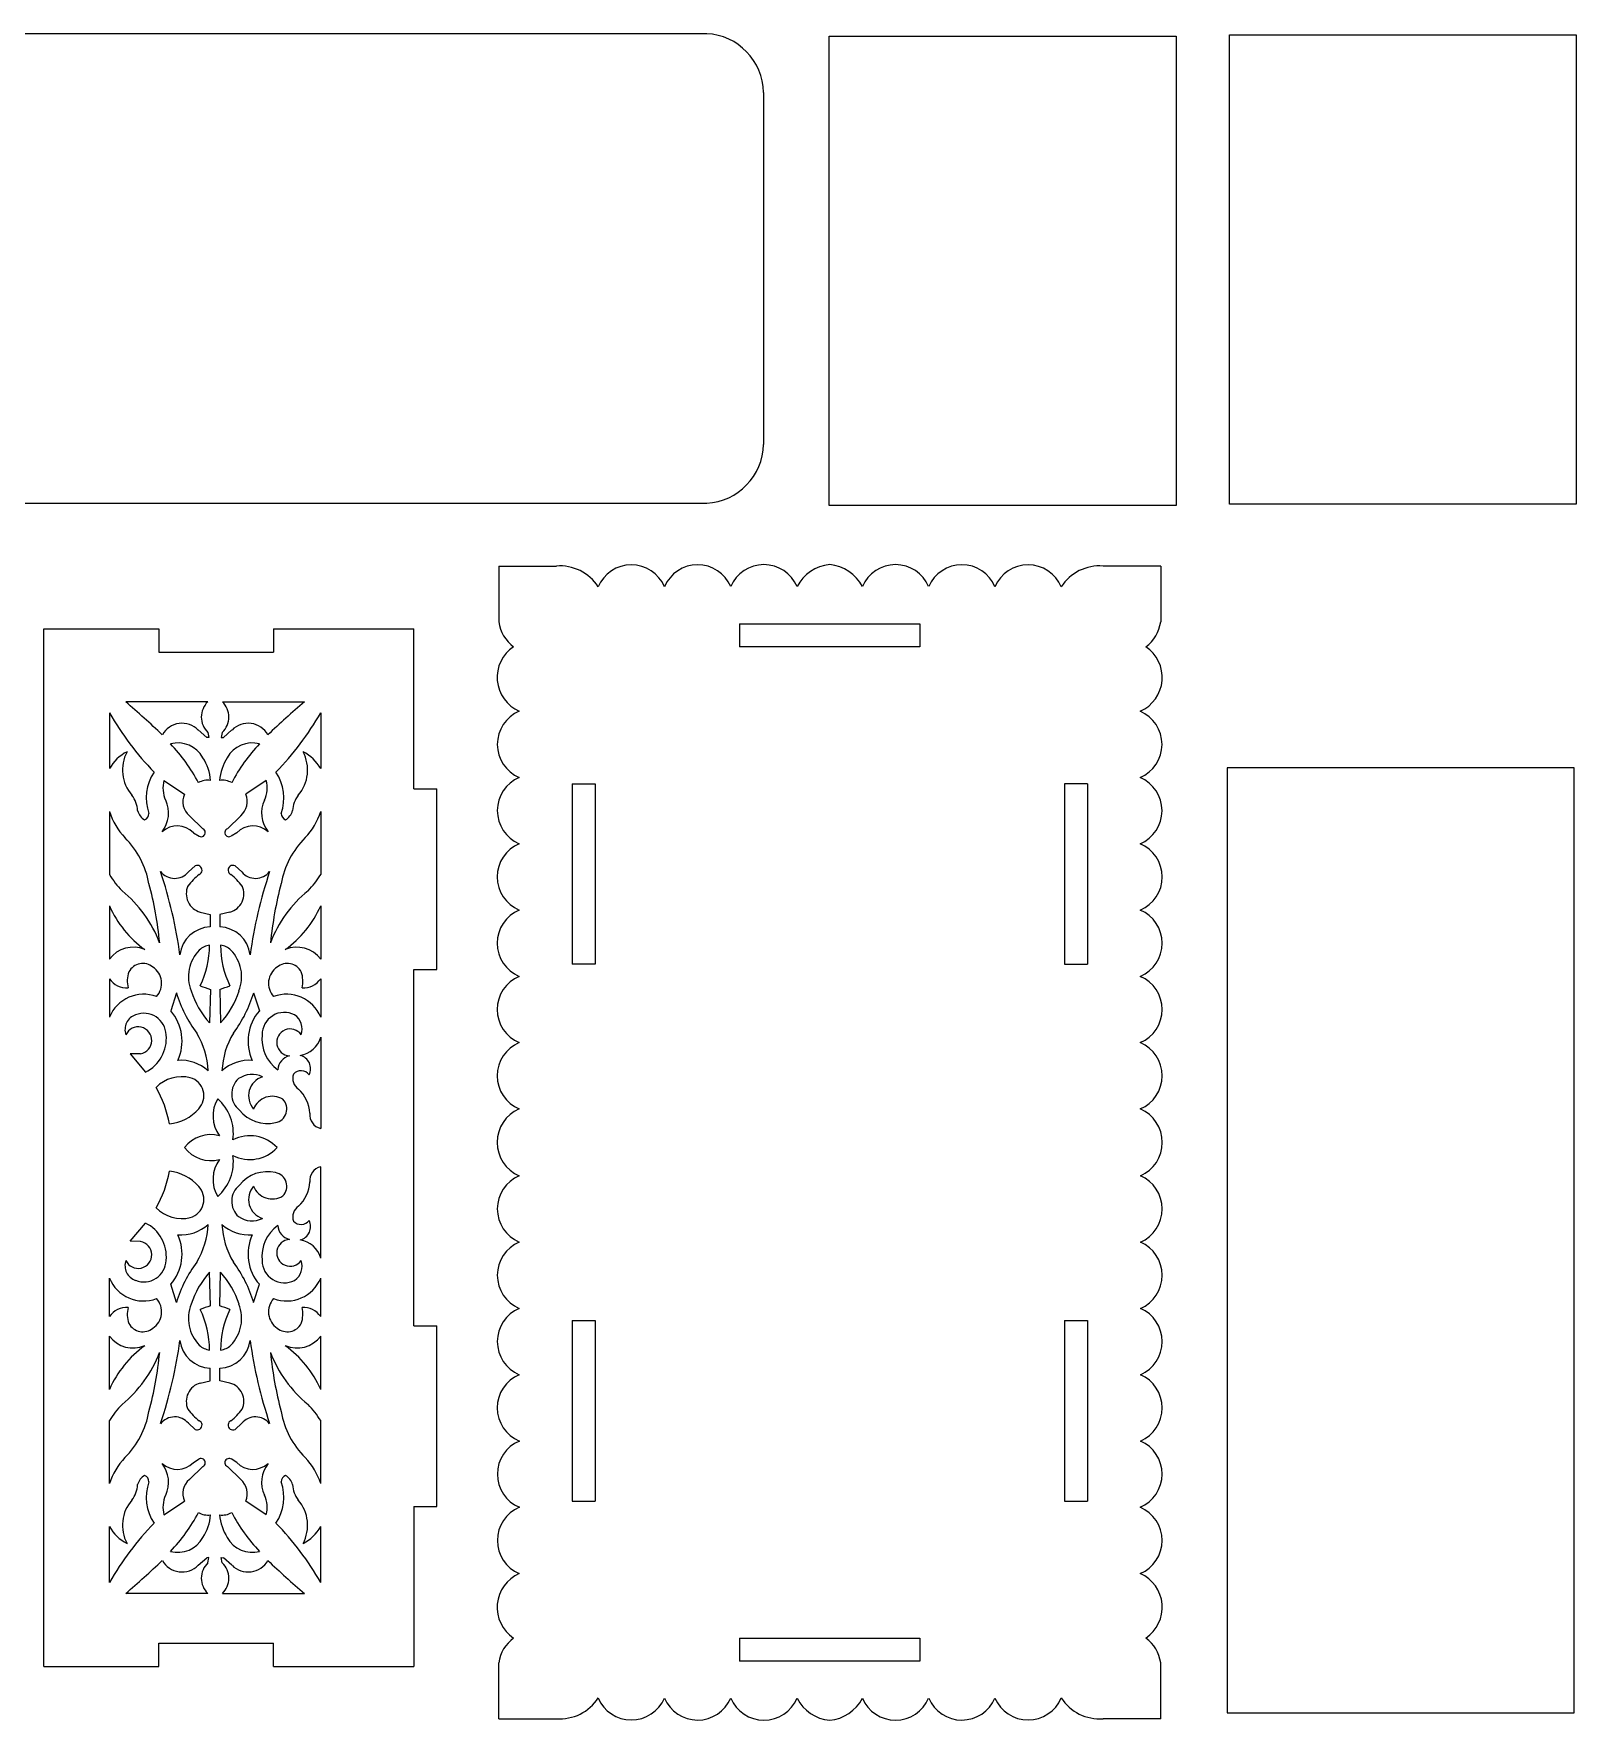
# Model space of a CAD drawing. Extents: x 0 to 464, y 1 to 302.
# Drawn here: x 196.7 to 464.4, y 4.8 to 297.4 of the extents above; entities that cross this region are included whole.
import ezdxf

# ---------------------------------------------------------------- set-up
doc = ezdxf.new("R2010")
doc.units = 0
doc.layers.get('0').update_dxf_attribs({"linetype": 'CONTINUOUS'})

msp = doc.modelspace()

# ---------------------------------------------------------------- linework, layer by layer
at = {"color": 3}
for p, q in [((277.44, 205.04), (287.43, 205.04)), ((277.44, 205.04), (277.44, 205.04)), ((277.44, 205.04), (277.44, 205.04)), ((277.44, 205.04), (277.44, 195.36)), ((392.32, 205.04), (382.32, 205.04)), ((392.32, 205.04), (392.32, 205.04)), ((392.32, 205.04), (392.32, 205.04)), ((392.32, 205.04), (392.32, 195.36)), ((198.47, 14.13), (198.47, 194.13)), ((198.47, 194.13), (218.45, 194.13)), ((218.45, 194.13), (218.45, 190.13)), ((238.37, 194.13), (262.68, 194.13)), ((238.37, 194.13), (238.37, 190.13)), ((262.68, 166.37), (262.68, 194.13)), ((319.22, 195.04), (350.54, 195.04)), ((319.22, 195.04), (319.22, 191.04)), ((350.54, 195.04), (350.54, 191.04)), ((350.54, 191.04), (319.22, 191.04)), ((218.45, 190.13), (238.37, 190.13)), ((226.94, 181.51), (212.7, 181.51)), ((229.47, 181.51), (243.71, 181.51)), ((209.87, 179.58), (209.87, 169.89)), ((246.54, 179.58), (246.54, 169.89)), ((225.26, 176.6), (226.75, 175.28)), ((226.95, 176.19), (227.15, 175.27)), ((229.45, 176.19), (229.26, 175.27)), ((231.14, 176.6), (229.65, 175.28)), ((227.15, 175.27), (226.75, 175.28)), ((229.26, 175.27), (229.65, 175.28)), ((219.33, 167.83), (222.87, 165.47)), ((237.07, 167.83), (233.54, 165.47)), ((290.16, 167.28), (290.16, 135.96)), ((290.16, 167.28), (294.16, 167.28)), ((294.16, 167.28), (294.16, 135.96)), ((379.6, 167.28), (375.6, 167.28)), ((375.6, 167.28), (375.6, 135.96)), ((379.6, 167.28), (379.6, 135.96)), ((262.68, 166.37), (266.68, 166.37)), ((266.68, 135.05), (266.68, 166.37)), ((209.87, 162.43), (209.87, 151.51)), ((223.74, 161.7), (226.06, 159.46)), ((232.67, 161.7), (230.34, 159.46)), ((246.54, 162.43), (246.54, 151.51)), ((224.45, 158.78), (225.44, 158.16)), ((231.96, 158.78), (230.97, 158.16)), ((223.58, 151.96), (224.74, 153.03)), ((232.83, 151.96), (231.67, 153.03)), ((209.87, 146.09), (209.87, 136.84)), ((225.63, 144.99), (227.38, 144.59)), ((227.38, 144.59), (227.38, 142.42)), ((230.78, 144.99), (229.03, 144.59)), ((229.03, 144.59), (229.03, 142.42)), ((246.54, 146.09), (246.54, 136.84)), ((262.68, 73.21), (262.68, 135.05)), ((262.68, 135.05), (266.68, 135.05)), ((294.16, 135.96), (290.16, 135.96)), ((375.6, 135.96), (379.6, 135.96)), ((209.87, 133.45), (209.87, 126.78)), ((246.54, 133.45), (246.54, 126.78)), ((221.5, 131.01), (220.52, 127.85)), ((227.4, 131.58), (227.26, 125.77)), ((229.01, 131.58), (229.15, 125.77)), ((234.9, 131.01), (235.89, 127.85)), ((246.54, 123.29), (246.54, 107.47)), ((215.27, 120.43), (213.49, 120.38)), ((213.49, 120.38), (216.11, 117.22)), ((246.54, 84.98), (246.54, 100.8)), ((213.49, 87.89), (216.11, 91.05)), ((215.27, 87.84), (213.49, 87.89)), ((227.4, 76.68), (227.26, 82.5)), ((229.01, 76.68), (229.15, 82.5)), ((209.87, 74.82), (209.87, 81.49)), ((221.5, 77.25), (220.52, 80.42)), ((234.9, 77.25), (235.89, 80.42)), ((246.54, 74.82), (246.54, 81.49)), ((262.68, 73.21), (266.68, 73.21)), ((266.68, 41.89), (266.68, 73.21)), ((290.16, 74.12), (294.16, 74.12)), ((290.16, 74.12), (290.16, 42.8)), ((294.16, 74.12), (294.16, 42.8)), ((375.6, 74.12), (379.6, 74.12)), ((375.6, 74.12), (375.6, 42.8)), ((379.6, 74.12), (379.6, 42.8)), ((209.87, 62.18), (209.87, 71.43)), ((246.54, 62.18), (246.54, 71.43)), ((227.38, 63.67), (227.38, 65.84)), ((229.03, 63.67), (229.03, 65.84)), ((225.63, 63.28), (227.38, 63.67)), ((230.78, 63.28), (229.03, 63.67)), ((209.87, 45.83), (209.87, 56.76)), ((223.58, 56.3), (224.74, 55.23)), ((232.83, 56.3), (231.67, 55.23)), ((246.54, 45.83), (246.54, 56.76)), ((224.45, 49.49), (225.44, 50.11)), ((231.96, 49.49), (230.97, 50.11)), ((223.74, 46.56), (226.06, 48.8)), ((232.67, 46.56), (230.34, 48.8)), ((219.33, 40.43), (222.87, 42.79)), ((237.07, 40.43), (233.54, 42.79)), ((262.68, 41.89), (262.68, 14.13)), ((262.68, 41.89), (266.68, 41.89)), ((290.16, 42.8), (294.16, 42.8)), ((375.6, 42.8), (379.6, 42.8)), ((209.87, 28.68), (209.87, 38.38)), ((246.54, 28.68), (246.54, 38.38)), ((225.26, 31.67), (226.75, 32.98)), ((227.15, 33), (226.75, 32.98)), ((226.95, 32.08), (227.15, 33)), ((229.45, 32.08), (229.26, 33)), ((229.26, 33), (229.65, 32.98)), ((231.14, 31.67), (229.65, 32.98)), ((226.94, 26.76), (212.7, 26.76)), ((229.47, 26.76), (243.71, 26.76)), ((218.45, 18.13), (238.37, 18.13)), ((218.45, 14.13), (218.45, 18.13)), ((238.37, 14.13), (238.37, 18.13)), ((319.22, 19.04), (350.54, 19.04)), ((319.22, 19.04), (319.22, 15.04)), ((350.54, 19.04), (350.54, 15.04)), ((277.44, 5.04), (277.44, 14.72)), ((350.54, 15.04), (319.22, 15.04)), ((392.32, 5.04), (392.32, 14.72)), ((198.47, 14.13), (218.45, 14.13)), ((238.37, 14.13), (262.68, 14.13)), ((277.44, 5.04), (287.43, 5.04)), ((277.44, 5.04), (277.44, 5.04)), ((277.44, 5.04), (277.44, 5.04)), ((392.32, 5.04), (382.32, 5.04)), ((392.32, 5.04), (392.32, 5.04)), ((392.32, 5.04), (392.32, 5.04))]:
    msp.add_line(p, q, dxfattribs=at)
for points in [[(313.52, 297.41), (161.2, 297.41)], [(323.36, 287.23), (323.36, 226.15)], [(161.2, 215.97), (313.52, 215.97)]]:
    msp.add_lwpolyline(points, dxfattribs=at)
for points in [[(334.78, 296.97), (394.98, 296.97), (394.98, 215.53), (334.78, 215.53)], [(404.24, 297.24), (464.44, 297.24), (464.44, 215.8), (404.24, 215.8)], [(464.08, 6.06), (464.08, 170.06), (403.88, 170.06), (403.88, 6.06)]]:
    msp.add_lwpolyline(points, close=True, dxfattribs=at)
for centre, radius, start, end in [((313.04, 287.1), 10.32, 0.7072, 87.3285), ((313.04, 226.28), 10.32, 272.6715, 359.2928), ((288.04, 197.15), 7.92, 32.788, 94.3975), ((300.45, 199), 6.25, 23.1421, 157.0615), ((311.96, 199.02), 6.25, 23.1421, 157.0615), ((323.46, 199.04), 6.25, 23.1421, 157.0615), ((335.56, 198.17), 7.17, 95.4875, 152.3829), ((334.19, 198.17), 7.17, 27.6171, 84.5125), ((346.29, 199.04), 6.25, 22.9385, 156.8579), ((357.8, 199.02), 6.25, 22.9385, 156.8579), ((369.3, 199), 6.25, 22.9385, 156.8579), ((381.71, 197.15), 7.92, 85.6025, 147.212), ((283.83, 196.26), 6.46, 188.0097, 233.8041), ((385.92, 196.26), 6.46, 306.1959, 351.9903), ((283.56, 185.72), 6.4, 123.6577, 246.246), ((386.19, 185.72), 6.4, 293.754, 56.3423), ((71.3, 18.34), 215.9, 46.8165, 49.0889), ((229.52, 178.85), 3.7, 134.1557, 226.101), ((226.89, 178.85), 3.7, 313.899, 45.8443), ((385.1, 18.34), 215.9, 130.9111, 133.1835), ((254.86, 205.44), 51.89, 209.8895, 224.1564), ((201.55, 205.44), 51.89, 315.8436, 330.1105), ((283.45, 174.11), 6.26, 113.2288, 246.818), ((386.3, 174.11), 6.25, 292.9385, 66.8579), ((222.47, 173.83), 3.93, 44.6951, 150.4059), ((233.94, 173.83), 3.93, 29.5941, 135.3049), ((216.3, 166.23), 7.4, 117.1746, 150.3502), ((218.76, 169.66), 6.63, 151.6757, 221.2319), ((221.74, 169.39), 4.97, 28.9195, 104.8897), ((199.37, 153.87), 29.29, 27.6324, 43.9142), ((234.66, 169.39), 4.97, 75.1103, 151.0805), ((257.04, 153.87), 29.29, 136.0858, 152.3676), ((237.64, 169.66), 6.63, 318.7681, 28.3243), ((240.11, 166.23), 7.4, 29.6498, 62.8254), ((218.84, 167.15), 8.61, 4.6721, 32.5944), ((237.57, 167.15), 8.61, 147.4056, 175.3279), ((224.29, 164.82), 8.03, 146.1323, 199.6392), ((223.98, 166.53), 4.83, 164.361, 205.6644), ((226.96, 164.54), 3.35, 82.0966, 119.3304), ((229.45, 164.54), 3.35, 60.6696, 97.9034), ((232.42, 166.53), 4.83, 334.3356, 15.639), ((232.11, 164.82), 8.03, 340.3608, 33.8677), ((283.45, 162.6), 6.26, 113.1826, 246.5668), ((386.31, 162.6), 6.24, 292.8987, 67.1013), ((209.85, 162.32), 4.92, 3.3086, 37.0923), ((214.82, 162.2), 5.31, 322.1302, 24.993), ((225.89, 164.18), 3.28, 156.8247, 229.0068), ((230.52, 164.18), 3.28, 310.9932, 23.1753), ((241.59, 162.2), 5.31, 155.007, 217.8698), ((246.56, 162.32), 4.92, 142.9077, 176.6914), ((220.92, 165.99), 11.61, 197.8404, 224.0021), ((217.42, 163.35), 2.76, 195.5649, 238.4235), ((215.51, 162.13), 1.22, 292.0651, 359.9659), ((240.89, 162.13), 1.22, 180.0341, 247.9349), ((238.99, 163.35), 2.76, 301.5765, 344.4351), ((235.49, 165.99), 11.61, 315.9979, 342.1596), ((221.65, 156.07), 3.89, 44.0852, 132.6374), ((225.78, 158.8), 0.724, 242.3804, 66.4547), ((230.63, 158.8), 0.724, 113.5453, 297.6196), ((234.76, 156.07), 3.89, 47.3626, 135.9148), ((201.85, 147.26), 15.12, 10.1676, 44.8348), ((254.56, 147.26), 15.12, 135.1652, 169.8324), ((283.43, 151.11), 6.26, 113.182, 246.818), ((386.35, 151.1), 6.23, 292.8013, 67.4493), ((225.11, 152.28), 0.837, 294.0096, 116.1128), ((231.3, 152.28), 0.837, 63.8872, 245.9904), ((222.38, 159.05), 14.6, 211.0872, 225.0708), ((155.92, 133.63), 62.96, 5.51, 15.0109), ((221.18, 153.98), 3.13, 218.6829, 319.827), ((143.15, 126.72), 79.71, 7.8387, 18.5092), ((226.49, 148.17), 3.29, 155.5015, 254.8325), ((231.87, 143.26), 10.46, 127.8973, 143.1952), ((229.92, 148.17), 3.29, 285.1675, 24.4985), ((224.53, 143.26), 10.46, 36.8048, 52.1027), ((235.23, 153.98), 3.13, 220.173, 321.3171), ((313.26, 126.72), 79.71, 161.4908, 172.1613), ((300.49, 133.63), 62.96, 164.9891, 174.49), ((234.03, 159.05), 14.6, 314.9292, 328.9128), ((198.36, 131.94), 21.65, 20.9177, 50.7487), ((258.04, 131.94), 21.65, 129.2513, 159.0823), ((227, 153.68), 18.74, 203.8937, 234.0727), ((229.4, 153.68), 18.74, 305.9273, 336.1063), ((283.43, 139.6), 6.26, 113.182, 246.818), ((386.34, 139.6), 6.24, 292.8987, 67.1013), ((227.57, 136.93), 5.5, 92.0273, 173.0929), ((228.84, 136.93), 5.5, 6.9071, 87.9727), ((213.99, 133.78), 5.13, 66.8848, 143.4617), ((230.28, 133.77), 6.69, 135.9836, 201.4763), ((227.69, 136), 3.28, 97.7011, 132.7167), ((211.35, 139.24), 15.9, 333.7927, 0.0643), ((228.72, 136), 3.28, 47.2833, 82.2989), ((245.06, 139.24), 15.9, 179.9357, 206.2073), ((226.13, 133.77), 6.69, 338.5237, 44.0164), ((242.41, 133.78), 5.13, 36.5383, 113.1152), ((217.69, 133.05), 4.72, 160.361, 194.3023), ((215.67, 133.31), 2.77, 50.9269, 151.4315), ((215.5, 132.63), 3.43, 318.1573, 55.8402), ((240.91, 132.63), 3.43, 124.1598, 221.8427), ((240.73, 133.31), 2.77, 28.5685, 129.0731), ((238.72, 133.05), 4.72, 345.6977, 19.639), ((212.85, 135.49), 3.62, 214.4402, 274.1063), ((241.14, 173.08), 43.71, 249.2003, 251.6793), ((215.27, 173.08), 43.71, 288.3207, 290.7997), ((243.55, 135.49), 3.62, 265.8937, 325.5598), ((283.43, 128.1), 6.26, 113.182, 246.818), ((386.34, 128.1), 6.24, 292.8987, 67.1013), ((215.8, 124.34), 6.41, 69.4211, 157.6726), ((243.23, 137.5), 22.67, 196.6104, 216.5891), ((238.29, 135.85), 14.94, 197.6453, 222.4158), ((218.12, 135.85), 14.94, 317.5842, 342.3547), ((213.18, 137.5), 22.67, 323.4109, 343.3896), ((240.61, 124.34), 6.41, 22.3274, 110.5789), ((215.27, 124.61), 2.7, 108.5705, 199.3112), ((215.85, 123.58), 3.86, 1.948, 111.9001), ((214.57, 122.63), 7.91, 334.9413, 41.2979), ((241.83, 122.63), 7.91, 138.7021, 205.0587), ((240.23, 123.74), 3.86, 62.6683, 180.4172), ((240.39, 124.72), 2.93, 340.0691, 56.7788), ((214.86, 122.74), 2.35, 280.0707, 155.3918), ((213.24, 123.06), 6.51, 296.1788, 5.749), ((213.13, 116.8), 13.9, 2.7722, 31.1165), ((243.28, 116.8), 13.9, 148.8835, 177.2278), ((242.89, 123.01), 6.56, 173.8043, 234.8388), ((241.23, 122.39), 2.33, 34.692, 267.175), ((242.27, 124.52), 4.44, 279.3103, 343.8918), ((241.73, 117.52), 2.62, 103.5743, 177.3989), ((242.42, 117.84), 2.36, 332.909, 76.1801), ((283.43, 116.6), 6.26, 113.182, 246.818), ((386.34, 116.6), 6.24, 292.8987, 67.1013), ((222.22, 112.09), 7.2, 48.3696, 93.8296), ((234.18, 112.09), 7.2, 86.1704, 131.6304), ((243.13, 115.74), 1.73, 36.3531, 138.7673), ((222.44, 110.09), 6.35, 76.6152, 134.9484), ((201.3, 104.87), 19.28, 10.0471, 30.2533), ((222.96, 113.11), 3.3, 317.0397, 73.2601), ((234.68, 113.44), 3.59, 131.9606, 230.8994), ((234.62, 112.72), 4.11, 63.8865, 124.5734), ((237.47, 113.13), 3.45, 107.614, 221.7505), ((243.89, 116.13), 2.2, 159.9438, 236.6759), ((238.59, 109.84), 6.05, 2.4542, 47.4361), ((233.7, 109.63), 5.86, 149.3349, 215.9745), ((223.41, 106.62), 7.97, 351.774, 48.8104), ((238.13, 109.58), 3.47, 58.1196, 158.8293), ((238.27, 110.83), 2.39, 279.9847, 45.1986), ((219.39, 116.23), 8.04, 276.37, 318.1112), ((237.28, 114.53), 6.22, 218.5817, 283.0859), ((247.07, 109.85), 2.45, 174.3451, 257.4702), ((283.42, 105.1), 6.25, 113.1421, 180.5052), ((386.35, 105.1), 6.23, 359.429, 67.2059), ((227.47, 100.64), 5.75, 74.9716, 142.5895), ((234.25, 99.79), 6.41, 42.6802, 117.4115), ((227.47, 107.63), 5.75, 217.4105, 285.0284), ((223.41, 101.65), 7.97, 311.1896, 8.226), ((234.25, 108.48), 6.41, 242.5885, 317.3198), ((283.4, 104.98), 6.23, 179.429, 247.2059), ((386.33, 104.99), 6.25, 293.1421, 0.5052), ((201.3, 103.39), 19.28, 329.7467, 349.9529), ((219.39, 92.04), 8.04, 41.8888, 83.63), ((233.7, 98.63), 5.86, 144.0255, 210.6651), ((237.28, 93.74), 6.22, 76.9141, 141.4183), ((238.27, 97.44), 2.39, 314.8014, 80.0153), ((247.07, 98.41), 2.45, 102.5298, 185.6549), ((222.96, 95.16), 3.3, 286.7399, 42.9603), ((234.68, 94.83), 3.59, 129.1006, 228.0394), ((237.47, 95.14), 3.45, 138.2495, 252.386), ((238.13, 98.69), 3.47, 201.1707, 301.8804), ((238.59, 98.43), 6.05, 312.5639, 357.5458), ((283.42, 93.49), 6.24, 112.8987, 247.1013), ((386.32, 93.49), 6.26, 293.182, 66.818), ((222.44, 98.18), 6.35, 225.0516, 283.3848), ((243.89, 92.14), 2.2, 123.3241, 200.0562), ((213.24, 85.21), 6.51, 354.251, 63.8212), ((222.22, 96.18), 7.2, 266.1704, 311.6304), ((213.13, 91.47), 13.9, 328.8835, 357.2278), ((234.18, 96.18), 7.2, 228.3696, 273.8296), ((243.28, 91.47), 13.9, 182.7722, 211.1165), ((234.62, 95.54), 4.11, 235.4266, 296.1135), ((243.13, 92.53), 1.73, 221.2327, 323.6469), ((242.42, 90.42), 2.36, 283.8199, 27.091), ((214.86, 85.53), 2.35, 204.6082, 79.9293), ((214.57, 85.64), 7.91, 318.7021, 25.0587), ((241.83, 85.64), 7.91, 154.9413, 221.2979), ((242.89, 85.26), 6.56, 125.1612, 186.1957), ((241.23, 85.88), 2.33, 92.825, 325.308), ((241.73, 90.75), 2.62, 182.6011, 256.4257), ((242.27, 83.75), 4.44, 16.1082, 80.6897), ((283.42, 81.98), 6.24, 112.8987, 247.1013), ((386.32, 81.98), 6.26, 293.182, 66.818), ((215.27, 83.66), 2.7, 160.6888, 251.4295), ((215.85, 84.69), 3.86, 248.0999, 358.052), ((243.23, 70.77), 22.67, 143.4109, 163.3896), ((238.29, 72.42), 14.94, 137.5842, 162.3547), ((218.12, 72.42), 14.94, 17.6453, 42.4158), ((213.18, 70.77), 22.67, 16.6104, 36.5891), ((240.23, 84.53), 3.86, 179.5828, 297.3317), ((240.39, 83.55), 2.93, 303.2212, 19.9309), ((215.8, 83.93), 6.41, 202.3274, 290.5789), ((240.61, 83.93), 6.41, 249.4211, 337.6726), ((212.85, 72.78), 3.62, 85.8937, 145.5598), ((217.69, 75.22), 4.72, 165.6977, 199.639), ((215.5, 75.64), 3.43, 304.1598, 41.8427), ((230.28, 74.5), 6.69, 158.5237, 224.0164), ((241.14, 35.19), 43.71, 108.3207, 110.7997), ((215.27, 35.19), 43.71, 69.2003, 71.6793), ((226.13, 74.5), 6.69, 315.9836, 21.4763), ((240.91, 75.64), 3.43, 138.1573, 235.8402), ((238.72, 75.22), 4.72, 340.361, 14.3023), ((243.55, 72.78), 3.62, 34.4402, 94.1063), ((283.42, 70.48), 6.24, 112.8987, 247.1013), ((386.32, 70.48), 6.26, 293.182, 66.818), ((215.67, 74.95), 2.77, 208.5685, 309.0731), ((211.35, 69.03), 15.9, 359.9357, 26.2073), ((245.06, 69.03), 15.9, 153.7927, 180.0643), ((240.73, 74.95), 2.77, 230.9269, 331.4315), ((213.99, 74.49), 5.13, 216.5383, 293.1152), ((143.15, 81.55), 79.71, 341.4908, 352.1613), ((227.57, 71.34), 5.5, 186.9071, 267.9727), ((228.84, 71.34), 5.5, 272.0273, 353.0929), ((313.26, 81.55), 79.71, 187.8387, 198.5092), ((242.41, 74.49), 5.13, 246.8848, 323.4617), ((227, 54.59), 18.74, 125.9273, 156.1063), ((198.36, 76.33), 21.65, 309.2513, 339.0823), ((155.92, 74.64), 62.96, 344.9891, 354.49), ((227.69, 72.26), 3.28, 227.2833, 262.2989), ((228.72, 72.26), 3.28, 277.7011, 312.7167), ((300.49, 74.64), 62.96, 185.51, 195.0109), ((258.04, 76.33), 21.65, 200.9177, 230.7487), ((229.4, 54.59), 18.74, 23.8937, 54.0727), ((283.4, 58.98), 6.23, 112.8013, 247.4493), ((386.32, 58.97), 6.26, 293.182, 66.818), ((226.49, 60.1), 3.29, 105.1675, 204.4985), ((229.92, 60.1), 3.29, 335.5015, 74.8325), ((222.38, 49.22), 14.6, 134.9292, 148.9128), ((231.87, 65), 10.46, 216.8048, 232.1027), ((224.53, 65), 10.46, 307.8973, 323.1952), ((234.03, 49.22), 14.6, 31.0872, 45.0708), ((201.85, 61), 15.12, 315.1652, 349.8324), ((221.18, 54.28), 3.13, 40.173, 141.3171), ((225.11, 55.99), 0.837, 243.8872, 65.9904), ((231.3, 55.99), 0.837, 114.0096, 296.1128), ((235.23, 54.28), 3.13, 38.6829, 139.827), ((254.56, 61), 15.12, 190.1676, 224.8348), ((283.44, 47.48), 6.24, 112.8987, 247.1013), ((386.3, 47.48), 6.26, 293.1826, 66.5668), ((220.92, 42.28), 11.61, 135.9979, 162.1596), ((225.78, 49.47), 0.724, 293.5453, 117.6196), ((230.63, 49.47), 0.724, 62.3804, 246.4547), ((235.49, 42.28), 11.61, 17.8404, 44.0021), ((217.42, 44.92), 2.76, 121.5765, 164.4351), ((215.51, 46.14), 1.22, 0.0341, 67.9349), ((221.65, 52.2), 3.89, 227.3626, 315.9148), ((214.82, 46.07), 5.31, 335.007, 37.8698), ((234.76, 52.2), 3.89, 224.0852, 312.6374), ((241.59, 46.07), 5.31, 142.1302, 204.993), ((240.89, 46.14), 1.22, 112.0651, 179.9659), ((238.99, 44.92), 2.76, 15.5649, 58.4235), ((209.85, 45.95), 4.92, 322.9077, 356.6914), ((224.29, 43.44), 8.03, 160.3608, 213.8677), ((225.89, 44.09), 3.28, 130.9932, 203.1753), ((230.52, 44.09), 3.28, 336.8247, 49.0068), ((232.11, 43.44), 8.03, 326.1323, 19.6392), ((246.56, 45.95), 4.92, 183.3086, 217.0923), ((218.76, 38.6), 6.63, 138.7681, 208.3243), ((223.98, 41.73), 4.83, 154.3356, 195.639), ((232.42, 41.73), 4.83, 344.361, 25.6644), ((237.64, 38.6), 6.63, 331.6757, 41.2319), ((283.45, 35.97), 6.25, 112.9385, 246.8579), ((386.3, 35.98), 6.26, 293.2288, 66.818), ((254.86, 2.82), 51.89, 135.8436, 150.1105), ((216.3, 42.04), 7.4, 209.6498, 242.8254), ((199.37, 54.4), 29.29, 316.0858, 332.3676), ((226.96, 43.73), 3.35, 240.6696, 277.9034), ((218.84, 41.12), 8.61, 327.4056, 355.3279), ((229.45, 43.73), 3.35, 262.0966, 299.3304), ((237.57, 41.12), 8.61, 184.6721, 212.5944), ((257.04, 54.4), 29.29, 207.6324, 223.9142), ((201.55, 2.82), 51.89, 29.8895, 44.1564), ((240.11, 42.04), 7.4, 297.1746, 330.3502), ((221.74, 38.88), 4.97, 255.1103, 331.0805), ((234.66, 38.88), 4.97, 208.9195, 284.8897), ((71.3, 189.92), 215.9, 310.9111, 313.1835), ((222.47, 34.43), 3.93, 209.5941, 315.3049), ((233.94, 34.43), 3.93, 224.6951, 330.4059), ((385.1, 189.92), 215.9, 226.8165, 229.0889), ((229.52, 29.41), 3.7, 133.899, 225.8443), ((226.89, 29.41), 3.7, 314.1557, 46.101), ((283.56, 24.37), 6.4, 113.754, 236.3423), ((386.19, 24.37), 6.4, 303.6577, 66.246), ((283.83, 13.83), 6.46, 126.1959, 171.9903), ((385.92, 13.83), 6.46, 8.0097, 53.8041), ((288.04, 12.94), 7.92, 265.6025, 327.212), ((300.45, 11.08), 6.25, 202.9385, 336.8579), ((311.96, 11.06), 6.25, 202.9385, 336.8579), ((323.46, 11.04), 6.25, 202.9385, 336.8579), ((335.56, 11.91), 7.17, 207.6171, 264.5125), ((334.19, 11.91), 7.17, 275.4875, 332.3829), ((346.29, 11.04), 6.25, 203.1421, 337.0615), ((357.8, 11.06), 6.25, 203.1421, 337.0615), ((369.3, 11.08), 6.25, 203.1421, 337.0615), ((381.71, 12.94), 7.92, 212.788, 274.3975)]:
    msp.add_arc(centre, radius, start, end, dxfattribs=at)

doc.saveas('drawing.dxf')
